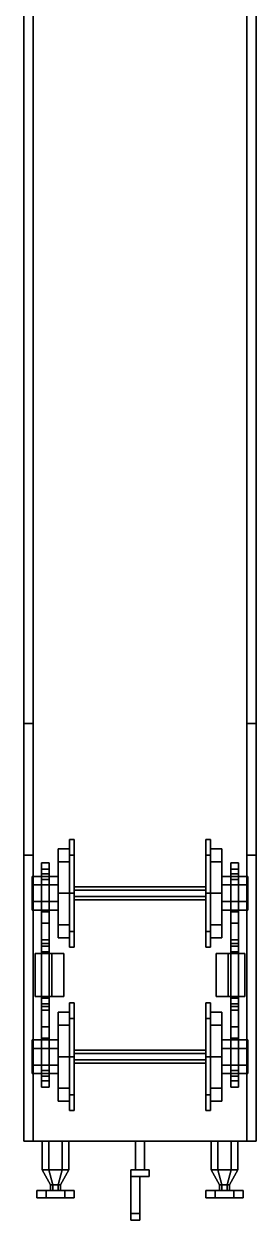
# Model space of a CAD drawing. Header units: millimetres. Extents: x -1.2 to 3, y -10.1 to 15.7.
# Drawn here: x -1.25 to 1.25, y -10.05 to 2.83 of the extents above; entities that cross this region are included whole.
import ezdxf

# ---------------------------------------------------------------- set-up
doc = ezdxf.new("R2010")
doc.units = ezdxf.units.MM
doc.layers.add('buffer', color=1, linetype='Continuous')
doc.layers.add('wheels', color=2, linetype='Continuous')

msp = doc.modelspace()

# ---------------------------------------------------------------- linework, layer by layer
for points in [[(-1.25, 9.2, 0.98), (-1.25, -9.2, 0.98), (-1.25, -9.2, 1.33), (-1.25, 9.2, 1.33)], [(-1.25, 9.2, 1.33), (-1.25, -9.2, 1.33), (1.25, -9.2, 1.33), (1.25, 9.2, 1.33)], [(-1.25, 9.2, 0.81), (-1.25, -9.2, 0.81), (-1.25, -9.2, 0.98), (-1.25, 9.2, 0.98)], [(1.15, 9.2, 0.98), (1.15, -9.2, 0.98), (-1.15, -9.2, 0.98), (-1.15, 9.2, 0.98)], [(-1.15, -9.2, 0.98), (-1.15, -9.2, 0.81), (-1.15, 9.2, 0.81), (-1.15, 9.2, 0.98)], [(1.15, 9.2, 0.81), (1.15, -9.2, 0.81), (1.15, -9.2, 0.98), (1.15, 9.2, 0.98)], [(1.25, -9.2, 1.33), (1.25, -9.2, 0.81), (1.25, 9.2, 0.81), (1.25, 9.2, 1.33)], [(-1.25, 4.7, 0.6), (-1.25, -4.7, 0.6), (-1.25, -6.12, 0.81), (-1.25, 6.12, 0.81)], [(-1.15, -6.12, 0.81), (-1.15, -4.7, 0.6), (-1.15, 4.7, 0.6), (-1.15, 6.12, 0.81)], [(1.15, 4.7, 0.6), (1.15, -4.7, 0.6), (1.15, -6.12, 0.81), (1.15, 6.12, 0.81)], [(1.25, -6.12, 0.81), (1.25, -4.7, 0.6), (1.25, 4.7, 0.6), (1.25, 6.12, 0.81)], [(-1.15, 4.7, 0.6), (-1.15, -4.7, 0.6), (-1.25, -4.7, 0.6), (-1.25, 4.7, 0.6)], [(1.25, 4.7, 0.6), (1.25, -4.7, 0.6), (1.15, -4.7, 0.6), (1.15, 4.7, 0.6)], [(-1.25, -6.12, 0.81), (-1.25, -4.7, 0.6), (-1.15, -4.7, 0.6), (-1.15, -6.12, 0.81)], [(1.15, -6.12, 0.81), (1.15, -4.7, 0.6), (1.25, -4.7, 0.6), (1.25, -6.12, 0.81)], [(-1.15, -6.12, 0.81), (-1.15, -9.2, 0.81), (-1.25, -9.2, 0.81), (-1.25, -6.12, 0.81)], [(1.25, -6.12, 0.81), (1.25, -9.2, 0.81), (1.15, -9.2, 0.81), (1.15, -6.12, 0.81)], [(-1.06, -6.2, 0.69), (-1.06, -6.44, 0.7), (-1.06, -6.44, 0.81), (-1.06, -6.32, 0.79)], [(-1.06, -6.27, 0.37), (-1.06, -6.38, 0.37), (-1.06, -6.38, 0.54), (-1.06, -6.2, 0.54)], [(-0.98, -6.2, 0.54), (-0.98, -6.27, 0.37), (-1.06, -6.27, 0.37), (-1.06, -6.2, 0.54)], [(-1.06, -6.2, 0.54), (-1.06, -6.38, 0.54), (-1.06, -6.44, 0.7), (-1.06, -6.2, 0.69)], [(-0.98, -6.2, 0.69), (-0.98, -6.2, 0.54), (-1.06, -6.2, 0.54), (-1.06, -6.2, 0.69)], [(-0.98, -6.32, 0.79), (-0.98, -6.2, 0.69), (-1.06, -6.2, 0.69), (-1.06, -6.32, 0.79)], [(-0.98, -6.27, 0.37), (-0.98, -6.38, 0.37), (-1.06, -6.38, 0.37), (-1.06, -6.27, 0.37)], [(-0.98, -6.44, 0.81), (-0.98, -6.44, 0.7), (-0.98, -6.2, 0.69), (-0.98, -6.32, 0.79)], [(-0.98, -6.38, 0.54), (-0.98, -6.38, 0.37), (-0.98, -6.27, 0.37), (-0.98, -6.2, 0.54)], [(-0.98, -6.44, 0.7), (-0.98, -6.38, 0.54), (-0.98, -6.2, 0.54), (-0.98, -6.2, 0.69)], [(0.98, -6.2, 0.69), (0.98, -6.44, 0.7), (0.98, -6.44, 0.81), (0.98, -6.32, 0.79)], [(1.06, -6.2, 0.54), (1.06, -6.27, 0.37), (0.98, -6.27, 0.37), (0.98, -6.2, 0.54)], [(0.98, -6.27, 0.37), (0.98, -6.38, 0.37), (0.98, -6.38, 0.54), (0.98, -6.2, 0.54)], [(1.06, -6.2, 0.69), (1.06, -6.2, 0.54), (0.98, -6.2, 0.54), (0.98, -6.2, 0.69)], [(0.98, -6.2, 0.54), (0.98, -6.38, 0.54), (0.98, -6.44, 0.7), (0.98, -6.2, 0.69)], [(1.06, -6.32, 0.79), (1.06, -6.2, 0.69), (0.98, -6.2, 0.69), (0.98, -6.32, 0.79)], [(1.06, -6.27, 0.37), (1.06, -6.38, 0.37), (0.98, -6.38, 0.37), (0.98, -6.27, 0.37)], [(1.06, -6.44, 0.81), (1.06, -6.44, 0.7), (1.06, -6.2, 0.69), (1.06, -6.32, 0.79)], [(1.06, -6.38, 0.54), (1.06, -6.38, 0.37), (1.06, -6.27, 0.37), (1.06, -6.2, 0.54)], [(1.06, -6.44, 0.7), (1.06, -6.38, 0.54), (1.06, -6.2, 0.54), (1.06, -6.2, 0.69)], [(-1.16, -6.44, 0.374), (-1.16, -6.62, 0.686), (-1.16, -6.44, 0.686), (-1.16, -6.35, 0.53)], [(-1.16, -6.44, 0.374), (-1.16, -6.35, 0.53), (-0.88, -6.35, 0.53), (-0.88, -6.44, 0.374)], [(-1.16, -6.35, 0.53), (-1.16, -6.44, 0.686), (-0.88, -6.44, 0.686), (-0.88, -6.35, 0.53)], [(-1.16, -6.62, 0.374), (-1.16, -6.71, 0.53), (-1.16, -6.62, 0.686), (-1.16, -6.44, 0.374)], [(-1.16, -6.62, 0.374), (-1.16, -6.44, 0.374), (-0.88, -6.44, 0.374), (-0.88, -6.62, 0.374)], [(-1.16, -6.44, 0.686), (-1.16, -6.62, 0.686), (-0.88, -6.62, 0.686), (-0.88, -6.44, 0.686)], [(-1.06, -6.32, 0.79), (-1.06, -6.44, 0.81), (-0.98, -6.44, 0.81), (-0.98, -6.32, 0.79)], [(-1.06, -6.38, 0.54), (-1.06, -6.38, 0.37), (-0.98, -6.38, 0.37), (-0.98, -6.38, 0.54)], [(-1.06, -6.44, 0.7), (-1.06, -6.38, 0.54), (-0.98, -6.38, 0.54), (-0.98, -6.44, 0.7)], [(-1.06, -6.44, 0.7), (-1.06, -6.85, 0.7), (-1.06, -6.85, 0.85), (-1.06, -6.44, 0.81)], [(-0.98, -6.44, 0.7), (-0.98, -6.73, 0.7), (-1.06, -6.73, 0.7), (-1.06, -6.44, 0.7)], [(-1.06, -6.44, 0.81), (-1.06, -6.85, 0.85), (-0.98, -6.85, 0.85), (-0.98, -6.44, 0.81)], [(-0.98, -6.85, 0.85), (-0.98, -6.85, 0.7), (-0.98, -6.44, 0.7), (-0.98, -6.44, 0.81)], [(1.16, -6.35, 0.53), (1.16, -6.44, 0.374), (0.88, -6.44, 0.374), (0.88, -6.35, 0.53)], [(1.16, -6.44, 0.686), (1.16, -6.35, 0.53), (0.88, -6.35, 0.53), (0.88, -6.44, 0.686)], [(1.16, -6.44, 0.374), (1.16, -6.62, 0.374), (0.88, -6.62, 0.374), (0.88, -6.44, 0.374)], [(1.16, -6.62, 0.686), (1.16, -6.44, 0.686), (0.88, -6.44, 0.686), (0.88, -6.62, 0.686)], [(0.98, -6.32, 0.79), (0.98, -6.44, 0.81), (1.06, -6.44, 0.81), (1.06, -6.32, 0.79)], [(0.98, -6.38, 0.54), (0.98, -6.38, 0.37), (1.06, -6.38, 0.37), (1.06, -6.38, 0.54)], [(0.98, -6.44, 0.7), (0.98, -6.38, 0.54), (1.06, -6.38, 0.54), (1.06, -6.44, 0.7)], [(0.98, -6.44, 0.7), (0.98, -6.85, 0.7), (0.98, -6.85, 0.85), (0.98, -6.44, 0.81)], [(1.06, -6.44, 0.7), (1.06, -6.73, 0.7), (0.98, -6.73, 0.7), (0.98, -6.44, 0.7)], [(0.98, -6.44, 0.81), (0.98, -6.85, 0.85), (1.06, -6.85, 0.85), (1.06, -6.44, 0.81)], [(1.06, -6.85, 0.85), (1.06, -6.85, 0.7), (1.06, -6.44, 0.7), (1.06, -6.44, 0.81)], [(1.16, -6.44, 0.374), (1.16, -6.35, 0.53), (1.16, -6.44, 0.686), (1.16, -6.62, 0.374)], [(1.16, -6.62, 0.374), (1.16, -6.44, 0.686), (1.16, -6.62, 0.686), (1.16, -6.71, 0.53)], [(-1.16, -6.71, 0.53), (-1.16, -6.62, 0.374), (-0.88, -6.62, 0.374), (-0.88, -6.71, 0.53)], [(-1.16, -6.62, 0.686), (-1.16, -6.71, 0.53), (-0.88, -6.71, 0.53), (-0.88, -6.62, 0.686)], [(1.16, -6.62, 0.374), (1.16, -6.71, 0.53), (0.88, -6.71, 0.53), (0.88, -6.62, 0.374)], [(1.16, -6.71, 0.53), (1.16, -6.62, 0.686), (0.88, -6.62, 0.686), (0.88, -6.71, 0.53)], [(-0.98, -6.73, 0.7), (-0.98, -7.03, 0.25), (-1.06, -7.03, 0.25), (-1.06, -6.73, 0.7)], [(-1.06, -7.03, 0.25), (-1.06, -7.14, 0.25), (-1.06, -6.85, 0.7), (-1.06, -6.73, 0.7)], [(-0.98, -6.85, 0.7), (-0.98, -7.14, 0.25), (-0.98, -7.03, 0.25), (-0.98, -6.73, 0.7)], [(0.98, -7.03, 0.25), (0.98, -7.14, 0.25), (0.98, -6.85, 0.7), (0.98, -6.73, 0.7)], [(1.06, -6.73, 0.7), (1.06, -7.03, 0.25), (0.98, -7.03, 0.25), (0.98, -6.73, 0.7)], [(1.06, -6.85, 0.7), (1.06, -7.14, 0.25), (1.06, -7.03, 0.25), (1.06, -6.73, 0.7)], [(-1.06, -6.85, 0.77), (-1.06, -7.97, 0.77), (-1.06, -7.97, 0.85), (-1.06, -6.85, 0.85)], [(-1.06, -6.85, 0.7), (-1.06, -7.07, 0.359), (-0.98, -7.07, 0.359), (-0.98, -6.85, 0.7)], [(-0.98, -6.85, 0.77), (-0.98, -7.97, 0.77), (-1.06, -7.97, 0.77), (-1.06, -6.85, 0.77)], [(-1.06, -6.85, 0.77), (-1.06, -6.85, 0.7), (-0.98, -6.85, 0.7), (-0.98, -6.85, 0.77)], [(-1.06, -6.85, 0.85), (-1.06, -7.97, 0.85), (-0.98, -7.97, 0.85), (-0.98, -6.85, 0.85)], [(-0.98, -7.97, 0.85), (-0.98, -7.97, 0.77), (-0.98, -6.85, 0.77), (-0.98, -6.85, 0.85)], [(0.98, -6.85, 0.77), (0.98, -7.97, 0.77), (0.98, -7.97, 0.85), (0.98, -6.85, 0.85)], [(0.98, -6.85, 0.7), (0.98, -7.07, 0.359), (1.06, -7.07, 0.359), (1.06, -6.85, 0.7)], [(1.06, -6.85, 0.77), (1.06, -7.97, 0.77), (0.98, -7.97, 0.77), (0.98, -6.85, 0.77)], [(0.98, -6.85, 0.77), (0.98, -6.85, 0.7), (1.06, -6.85, 0.7), (1.06, -6.85, 0.77)], [(0.98, -6.85, 0.85), (0.98, -7.97, 0.85), (1.06, -7.97, 0.85), (1.06, -6.85, 0.85)], [(1.06, -7.97, 0.85), (1.06, -7.97, 0.77), (1.06, -6.85, 0.77), (1.06, -6.85, 0.85)], [(-0.98, -7.03, 0.25), (-0.98, -7.1, 0.15), (-1.06, -7.1, 0.15), (-1.06, -7.03, 0.25)], [(-1.06, -7.1, 0.15), (-1.06, -7.72, 0.15), (-1.06, -7.79, 0.25), (-1.06, -7.03, 0.25)], [(-0.98, -7.07, 0.77), (-0.98, -7.07, 0.359), (-1.06, -7.07, 0.359), (-1.06, -7.07, 0.77)], [(-1.06, -7.07, 0.25), (-1.06, -7.16, 0.25), (-1.06, -7.16, 0.77), (-1.06, -7.07, 0.77)], [(-0.98, -7.79, 0.25), (-0.98, -7.72, 0.15), (-0.98, -7.1, 0.15), (-0.98, -7.03, 0.25)], [(-0.98, -7.16, 0.77), (-0.98, -7.16, 0.25), (-0.98, -7.07, 0.25), (-0.98, -7.07, 0.77)], [(0.98, -7.1, 0.15), (0.98, -7.72, 0.15), (0.98, -7.79, 0.25), (0.98, -7.03, 0.25)], [(1.06, -7.03, 0.25), (1.06, -7.1, 0.15), (0.98, -7.1, 0.15), (0.98, -7.03, 0.25)], [(1.06, -7.07, 0.77), (1.06, -7.07, 0.359), (0.98, -7.07, 0.359), (0.98, -7.07, 0.77)], [(0.98, -7.07, 0.25), (0.98, -7.16, 0.25), (0.98, -7.16, 0.77), (0.98, -7.07, 0.77)], [(1.06, -7.79, 0.25), (1.06, -7.72, 0.15), (1.06, -7.1, 0.15), (1.06, -7.03, 0.25)], [(1.06, -7.16, 0.77), (1.06, -7.16, 0.25), (1.06, -7.07, 0.25), (1.06, -7.07, 0.77)], [(-0.82, -7.18, 0.73), (-0.82, -7.18, 0.31), (-1.13, -7.18, 0.31), (-1.13, -7.18, 0.73)], [(-1.13, -7.18, 0.73), (-1.13, -7.18, 0.31), (-1.13, -7.64, 0.31), (-1.13, -7.64, 0.73)], [(-1.13, -7.64, 0.31), (-1.13, -7.18, 0.31), (-0.82, -7.18, 0.31), (-0.82, -7.64, 0.31)], [(-0.95, -7.64, 0.73), (-0.95, -7.18, 0.73), (-1.13, -7.18, 0.73), (-1.13, -7.64, 0.73)], [(-0.98, -7.1, 0.15), (-0.98, -7.72, 0.15), (-1.06, -7.72, 0.15), (-1.06, -7.1, 0.15)], [(-1.06, -7.16, 0.77), (-1.06, -7.16, 0.25), (-0.98, -7.16, 0.25), (-0.98, -7.16, 0.77)], [(-1.06, -7.16, 0.25), (-1.06, -7.79, 0.25), (-0.98, -7.79, 0.25), (-0.98, -7.16, 0.25)], [(-0.95, -7.18, 0.98), (-0.95, -7.18, 0.73), (-0.95, -7.64, 0.73), (-0.95, -7.64, 0.98)], [(-0.82, -7.18, 0.98), (-0.82, -7.18, 0.73), (-0.95, -7.18, 0.73), (-0.95, -7.18, 0.98)], [(-0.82, -7.64, 0.73), (-0.82, -7.18, 0.73), (-0.82, -7.18, 0.98), (-0.82, -7.64, 0.98)], [(-0.82, -7.64, 0.31), (-0.82, -7.18, 0.31), (-0.82, -7.18, 0.73), (-0.82, -7.64, 0.73)], [(0.95, -7.18, 0.98), (0.95, -7.18, 0.73), (0.82, -7.18, 0.73), (0.82, -7.18, 0.98)], [(0.82, -7.18, 0.73), (0.82, -7.64, 0.73), (0.82, -7.64, 0.98), (0.82, -7.18, 0.98)], [(0.82, -7.18, 0.31), (0.82, -7.64, 0.31), (0.82, -7.64, 0.73), (0.82, -7.18, 0.73)], [(1.13, -7.18, 0.73), (1.13, -7.18, 0.31), (0.82, -7.18, 0.31), (0.82, -7.18, 0.73)], [(1.13, -7.18, 0.31), (1.13, -7.64, 0.31), (0.82, -7.64, 0.31), (0.82, -7.18, 0.31)], [(0.95, -7.64, 0.98), (0.95, -7.64, 0.73), (0.95, -7.18, 0.73), (0.95, -7.18, 0.98)], [(0.95, -7.18, 0.73), (0.95, -7.64, 0.73), (1.13, -7.64, 0.73), (1.13, -7.18, 0.73)], [(1.06, -7.1, 0.15), (1.06, -7.72, 0.15), (0.98, -7.72, 0.15), (0.98, -7.1, 0.15)], [(0.98, -7.16, 0.77), (0.98, -7.16, 0.25), (1.06, -7.16, 0.25), (1.06, -7.16, 0.77)], [(0.98, -7.16, 0.25), (0.98, -7.79, 0.25), (1.06, -7.79, 0.25), (1.06, -7.16, 0.25)], [(1.13, -7.64, 0.73), (1.13, -7.64, 0.31), (1.13, -7.18, 0.31), (1.13, -7.18, 0.73)], [(-1.13, -7.64, 0.73), (-1.13, -7.64, 0.31), (-0.82, -7.64, 0.31), (-0.82, -7.64, 0.73)], [(-1.06, -7.66, 0.77), (-1.06, -7.66, 0.25), (-1.06, -7.75, 0.25), (-1.06, -7.75, 0.77)], [(-0.98, -7.66, 0.77), (-0.98, -7.66, 0.25), (-1.06, -7.66, 0.25), (-1.06, -7.66, 0.77)], [(-1.06, -7.97, 0.7), (-1.06, -7.68, 0.25), (-1.06, -7.79, 0.25), (-1.06, -8.09, 0.7)], [(-1.06, -7.79, 0.25), (-1.06, -7.72, 0.15), (-0.98, -7.72, 0.15), (-0.98, -7.79, 0.25)], [(-0.98, -7.75, 0.25), (-0.98, -7.66, 0.25), (-0.98, -7.66, 0.77), (-0.98, -7.75, 0.77)], [(-0.98, -7.79, 0.25), (-0.98, -7.68, 0.25), (-0.98, -7.97, 0.7), (-0.98, -8.09, 0.7)], [(-0.95, -7.64, 0.98), (-0.95, -7.64, 0.73), (-0.82, -7.64, 0.73), (-0.82, -7.64, 0.98)], [(0.82, -7.64, 0.98), (0.82, -7.64, 0.73), (0.95, -7.64, 0.73), (0.95, -7.64, 0.98)], [(0.82, -7.64, 0.73), (0.82, -7.64, 0.31), (1.13, -7.64, 0.31), (1.13, -7.64, 0.73)], [(1.06, -7.66, 0.77), (1.06, -7.66, 0.25), (0.98, -7.66, 0.25), (0.98, -7.66, 0.77)], [(0.98, -7.66, 0.77), (0.98, -7.66, 0.25), (0.98, -7.75, 0.25), (0.98, -7.75, 0.77)], [(0.98, -7.97, 0.7), (0.98, -7.68, 0.25), (0.98, -7.79, 0.25), (0.98, -8.09, 0.7)], [(0.98, -7.79, 0.25), (0.98, -7.72, 0.15), (1.06, -7.72, 0.15), (1.06, -7.79, 0.25)], [(1.06, -7.75, 0.25), (1.06, -7.66, 0.25), (1.06, -7.66, 0.77), (1.06, -7.75, 0.77)], [(1.06, -7.79, 0.25), (1.06, -7.68, 0.25), (1.06, -7.97, 0.7), (1.06, -8.09, 0.7)], [(-1.06, -7.75, 0.77), (-1.06, -7.75, 0.359), (-0.98, -7.75, 0.359), (-0.98, -7.75, 0.77)], [(-0.98, -7.97, 0.7), (-0.98, -7.75, 0.359), (-1.06, -7.75, 0.359), (-1.06, -7.97, 0.7)], [(-1.06, -8.09, 0.7), (-1.06, -7.79, 0.25), (-0.98, -7.79, 0.25), (-0.98, -8.09, 0.7)], [(0.98, -7.75, 0.77), (0.98, -7.75, 0.359), (1.06, -7.75, 0.359), (1.06, -7.75, 0.77)], [(1.06, -7.97, 0.7), (1.06, -7.75, 0.359), (0.98, -7.75, 0.359), (0.98, -7.97, 0.7)], [(0.98, -8.09, 0.7), (0.98, -7.79, 0.25), (1.06, -7.79, 0.25), (1.06, -8.09, 0.7)], [(-1.06, -7.97, 0.85), (-1.06, -7.97, 0.7), (-1.06, -8.38, 0.7), (-1.06, -8.38, 0.81)], [(-0.98, -7.97, 0.77), (-0.98, -7.97, 0.7), (-1.06, -7.97, 0.7), (-1.06, -7.97, 0.77)], [(-0.98, -8.38, 0.81), (-0.98, -7.97, 0.85), (-1.06, -7.97, 0.85), (-1.06, -8.38, 0.81)], [(-0.98, -8.38, 0.7), (-0.98, -7.97, 0.7), (-0.98, -7.97, 0.85), (-0.98, -8.38, 0.81)], [(0.98, -7.97, 0.85), (0.98, -7.97, 0.7), (0.98, -8.38, 0.7), (0.98, -8.38, 0.81)], [(1.06, -7.97, 0.77), (1.06, -7.97, 0.7), (0.98, -7.97, 0.7), (0.98, -7.97, 0.77)], [(1.06, -8.38, 0.81), (1.06, -7.97, 0.85), (0.98, -7.97, 0.85), (0.98, -8.38, 0.81)], [(1.06, -8.38, 0.7), (1.06, -7.97, 0.7), (1.06, -7.97, 0.85), (1.06, -8.38, 0.81)], [(-1.16, -8.2, 0.374), (-1.16, -8.38, 0.686), (-1.16, -8.2, 0.686), (-1.16, -8.11, 0.53)], [(-1.16, -8.2, 0.374), (-1.16, -8.11, 0.53), (-0.88, -8.11, 0.53), (-0.88, -8.2, 0.374)], [(-1.16, -8.11, 0.53), (-1.16, -8.2, 0.686), (-0.88, -8.2, 0.686), (-0.88, -8.11, 0.53)], [(-1.06, -8.38, 0.7), (-1.06, -8.09, 0.7), (-0.98, -8.09, 0.7), (-0.98, -8.38, 0.7)], [(1.16, -8.11, 0.53), (1.16, -8.2, 0.374), (0.88, -8.2, 0.374), (0.88, -8.11, 0.53)], [(1.16, -8.2, 0.686), (1.16, -8.11, 0.53), (0.88, -8.11, 0.53), (0.88, -8.2, 0.686)], [(0.98, -8.38, 0.7), (0.98, -8.09, 0.7), (1.06, -8.09, 0.7), (1.06, -8.38, 0.7)], [(1.16, -8.2, 0.374), (1.16, -8.11, 0.53), (1.16, -8.2, 0.686), (1.16, -8.38, 0.374)], [(-1.16, -8.38, 0.374), (-1.16, -8.47, 0.53), (-1.16, -8.38, 0.686), (-1.16, -8.2, 0.374)], [(-1.16, -8.38, 0.374), (-1.16, -8.2, 0.374), (-0.88, -8.2, 0.374), (-0.88, -8.38, 0.374)], [(-1.16, -8.2, 0.686), (-1.16, -8.38, 0.686), (-0.88, -8.38, 0.686), (-0.88, -8.2, 0.686)], [(1.16, -8.2, 0.374), (1.16, -8.38, 0.374), (0.88, -8.38, 0.374), (0.88, -8.2, 0.374)], [(1.16, -8.38, 0.686), (1.16, -8.2, 0.686), (0.88, -8.2, 0.686), (0.88, -8.38, 0.686)], [(1.16, -8.38, 0.374), (1.16, -8.2, 0.686), (1.16, -8.38, 0.686), (1.16, -8.47, 0.53)], [(-1.16, -8.47, 0.53), (-1.16, -8.38, 0.374), (-0.88, -8.38, 0.374), (-0.88, -8.47, 0.53)], [(-1.16, -8.38, 0.686), (-1.16, -8.47, 0.53), (-0.88, -8.47, 0.53), (-0.88, -8.38, 0.686)], [(-0.98, -8.5, 0.79), (-0.98, -8.38, 0.81), (-1.06, -8.38, 0.81), (-1.06, -8.5, 0.79)], [(-1.06, -8.38, 0.81), (-1.06, -8.38, 0.7), (-1.06, -8.62, 0.69), (-1.06, -8.5, 0.79)], [(-0.98, -8.38, 0.7), (-0.98, -8.44, 0.54), (-1.06, -8.44, 0.54), (-1.06, -8.38, 0.7)], [(-1.06, -8.38, 0.7), (-1.06, -8.44, 0.54), (-1.06, -8.62, 0.54), (-1.06, -8.62, 0.69)], [(-0.98, -8.44, 0.54), (-0.98, -8.44, 0.37), (-1.06, -8.44, 0.37), (-1.06, -8.44, 0.54)], [(-1.06, -8.44, 0.54), (-1.06, -8.44, 0.37), (-1.06, -8.55, 0.37), (-1.06, -8.62, 0.54)], [(-1.06, -8.55, 0.37), (-1.06, -8.44, 0.37), (-0.98, -8.44, 0.37), (-0.98, -8.55, 0.37)], [(-1.06, -8.5, 0.79), (-1.06, -8.62, 0.69), (-0.98, -8.62, 0.69), (-0.98, -8.5, 0.79)], [(-0.98, -8.62, 0.69), (-0.98, -8.38, 0.7), (-0.98, -8.38, 0.81), (-0.98, -8.5, 0.79)], [(-0.98, -8.62, 0.54), (-0.98, -8.44, 0.54), (-0.98, -8.38, 0.7), (-0.98, -8.62, 0.69)], [(-0.98, -8.55, 0.37), (-0.98, -8.44, 0.37), (-0.98, -8.44, 0.54), (-0.98, -8.62, 0.54)], [(1.16, -8.38, 0.374), (1.16, -8.47, 0.53), (0.88, -8.47, 0.53), (0.88, -8.38, 0.374)], [(1.16, -8.47, 0.53), (1.16, -8.38, 0.686), (0.88, -8.38, 0.686), (0.88, -8.47, 0.53)], [(1.06, -8.5, 0.79), (1.06, -8.38, 0.81), (0.98, -8.38, 0.81), (0.98, -8.5, 0.79)], [(0.98, -8.38, 0.81), (0.98, -8.38, 0.7), (0.98, -8.62, 0.69), (0.98, -8.5, 0.79)], [(0.98, -8.38, 0.7), (0.98, -8.44, 0.54), (0.98, -8.62, 0.54), (0.98, -8.62, 0.69)], [(1.06, -8.38, 0.7), (1.06, -8.44, 0.54), (0.98, -8.44, 0.54), (0.98, -8.38, 0.7)], [(0.98, -8.44, 0.54), (0.98, -8.44, 0.37), (0.98, -8.55, 0.37), (0.98, -8.62, 0.54)], [(1.06, -8.44, 0.54), (1.06, -8.44, 0.37), (0.98, -8.44, 0.37), (0.98, -8.44, 0.54)], [(0.98, -8.55, 0.37), (0.98, -8.44, 0.37), (1.06, -8.44, 0.37), (1.06, -8.55, 0.37)], [(0.98, -8.5, 0.79), (0.98, -8.62, 0.69), (1.06, -8.62, 0.69), (1.06, -8.5, 0.79)], [(1.06, -8.62, 0.69), (1.06, -8.38, 0.7), (1.06, -8.38, 0.81), (1.06, -8.5, 0.79)], [(1.06, -8.62, 0.54), (1.06, -8.44, 0.54), (1.06, -8.38, 0.7), (1.06, -8.62, 0.69)], [(1.06, -8.55, 0.37), (1.06, -8.44, 0.37), (1.06, -8.44, 0.54), (1.06, -8.62, 0.54)], [(-1.06, -8.62, 0.54), (-1.06, -8.55, 0.37), (-0.98, -8.55, 0.37), (-0.98, -8.62, 0.54)], [(-1.06, -8.62, 0.69), (-1.06, -8.62, 0.54), (-0.98, -8.62, 0.54), (-0.98, -8.62, 0.69)], [(0.98, -8.62, 0.54), (0.98, -8.55, 0.37), (1.06, -8.55, 0.37), (1.06, -8.62, 0.54)], [(0.98, -8.62, 0.69), (0.98, -8.62, 0.54), (1.06, -8.62, 0.54), (1.06, -8.62, 0.69)], [(-1.25, -9.2, 1.33), (-1.25, -9.2, 0.98), (1.25, -9.2, 0.98), (1.25, -9.2, 1.33)], [(-1.25, -9.2, 0.98), (-1.25, -9.2, 0.81), (-1.15, -9.2, 0.81), (-1.15, -9.2, 0.98)], [(-0.05, -9.2, 1.23), (-0.05, -9.2, 1.03), (-0.05, -9.51, 1.03), (-0.05, -9.51, 1.23)], [(-0.05, -9.51, 1.03), (-0.05, -9.2, 1.03), (0.05, -9.2, 1.03), (0.05, -9.51, 1.03)], [(0.05, -9.51, 1.23), (0.05, -9.2, 1.23), (-0.05, -9.2, 1.23), (-0.05, -9.51, 1.23)], [(0.05, -9.51, 1.03), (0.05, -9.2, 1.03), (0.05, -9.2, 1.23), (0.05, -9.51, 1.23)], [(1.15, -9.2, 0.98), (1.15, -9.2, 0.81), (1.25, -9.2, 0.81), (1.25, -9.2, 0.98)], [(0.1, -9.51, 1.23), (0.1, -9.51, 1.03), (-0.1, -9.51, 1.03), (-0.1, -9.51, 1.23)], [(-0.1, -9.51, 1.23), (-0.1, -9.51, 1.03), (-0.1, -9.58, 0.88), (-0.1, -9.58, 1.41)], [(-0.1, -9.58, 0.88), (-0.1, -9.51, 1.03), (0.1, -9.51, 1.03), (0.1, -9.58, 0.88)], [(0.1, -9.58, 1.41), (0.1, -9.51, 1.23), (-0.1, -9.51, 1.23), (-0.1, -9.58, 1.41)], [(0.1, -9.58, 0.88), (0.1, -9.51, 1.03), (0.1, -9.51, 1.23), (0.1, -9.58, 1.41)], [(-0.1, -9.58, 1.41), (-0.1, -9.58, 0.88), (-0.1, -9.98, 0.88), (-0.1, -9.98, 1.41)], [(-0.1, -9.98, 0.88), (-0.1, -9.58, 0.88), (0, -9.58, 0.88), (0, -9.98, 0.88)], [(0, -9.98, 1.41), (0, -9.58, 1.41), (-0.1, -9.58, 1.41), (-0.1, -9.98, 1.41)], [(0, -9.58, 1.41), (0, -9.58, 0.88), (0.1, -9.58, 0.88), (0.1, -9.58, 1.41)], [(0, -9.98, 0.88), (0, -9.58, 0.88), (0, -9.58, 1.41), (0, -9.98, 1.41)], [(-0.1, -9.98, 1.41), (-0.1, -9.98, 0.88), (-0.1, -10.05, 1), (-0.1, -10.05, 1.25)], [(-0.1, -10.05, 1), (-0.1, -9.98, 0.88), (0, -9.98, 0.88), (0, -10.05, 1)], [(0, -10.05, 1.25), (0, -9.98, 1.41), (-0.1, -9.98, 1.41), (-0.1, -10.05, 1.25)], [(-0.1, -10.05, 1.25), (-0.1, -10.05, 1), (0, -10.05, 1), (0, -10.05, 1.25)], [(0, -10.05, 1), (0, -9.98, 0.88), (0, -9.98, 1.41), (0, -10.05, 1.25)]]:
    msp.add_3dface(points)
at = {"layer": 'buffer'}
for points in [[(-1.055, -9.51, 1.14), (-0.983, -9.51, 1.266), (-0.983, -9.2, 1.266), (-1.055, -9.2, 1.14)], [(-0.983, -9.51, 1.014), (-1.055, -9.51, 1.14), (-1.055, -9.2, 1.14), (-0.983, -9.2, 1.014)], [(-0.838, -9.51, 1.014), (-0.983, -9.51, 1.014), (-0.983, -9.2, 1.014), (-0.838, -9.2, 1.014)], [(-0.983, -9.51, 1.266), (-0.838, -9.51, 1.266), (-0.838, -9.2, 1.266), (-0.983, -9.2, 1.266)], [(-0.838, -9.51, 1.266), (-0.765, -9.51, 1.14), (-0.765, -9.2, 1.14), (-0.838, -9.2, 1.266)], [(-0.765, -9.51, 1.14), (-0.838, -9.51, 1.014), (-0.838, -9.2, 1.014), (-0.765, -9.2, 1.14)], [(0.765, -9.51, 1.14), (0.837, -9.51, 1.266), (0.837, -9.2, 1.266), (0.765, -9.2, 1.14)], [(0.837, -9.51, 1.014), (0.765, -9.51, 1.14), (0.765, -9.2, 1.14), (0.837, -9.2, 1.014)], [(0.982, -9.51, 1.014), (0.837, -9.51, 1.014), (0.837, -9.2, 1.014), (0.982, -9.2, 1.014)], [(0.837, -9.51, 1.266), (0.982, -9.51, 1.266), (0.982, -9.2, 1.266), (0.837, -9.2, 1.266)], [(0.982, -9.51, 1.266), (1.055, -9.51, 1.14), (1.055, -9.2, 1.14), (0.982, -9.2, 1.266)], [(1.055, -9.51, 1.14), (0.982, -9.51, 1.014), (0.982, -9.2, 1.014), (1.055, -9.2, 1.14)], [(-0.965, -9.67, 1.14), (-0.938, -9.67, 1.188), (-0.983, -9.51, 1.266), (-1.055, -9.51, 1.14)], [(-0.938, -9.67, 1.092), (-0.965, -9.67, 1.14), (-1.055, -9.51, 1.14), (-0.983, -9.51, 1.014)], [(-0.883, -9.67, 1.092), (-0.938, -9.67, 1.092), (-0.983, -9.51, 1.014), (-0.838, -9.51, 1.014)], [(-0.938, -9.67, 1.188), (-0.883, -9.67, 1.188), (-0.838, -9.51, 1.266), (-0.983, -9.51, 1.266)], [(-0.883, -9.67, 1.188), (-0.855, -9.67, 1.14), (-0.765, -9.51, 1.14), (-0.838, -9.51, 1.266)], [(-0.855, -9.67, 1.14), (-0.883, -9.67, 1.092), (-0.838, -9.51, 1.014), (-0.765, -9.51, 1.14)], [(0.855, -9.67, 1.14), (0.882, -9.67, 1.188), (0.837, -9.51, 1.266), (0.765, -9.51, 1.14)], [(0.882, -9.67, 1.092), (0.855, -9.67, 1.14), (0.765, -9.51, 1.14), (0.837, -9.51, 1.014)], [(0.937, -9.67, 1.092), (0.882, -9.67, 1.092), (0.837, -9.51, 1.014), (0.982, -9.51, 1.014)], [(0.882, -9.67, 1.188), (0.937, -9.67, 1.188), (0.982, -9.51, 1.266), (0.837, -9.51, 1.266)], [(0.937, -9.67, 1.188), (0.965, -9.67, 1.14), (1.055, -9.51, 1.14), (0.982, -9.51, 1.266)], [(0.965, -9.67, 1.14), (0.937, -9.67, 1.092), (0.982, -9.51, 1.014), (1.055, -9.51, 1.14)], [(-1.11, -9.81, 1.14), (-1.01, -9.81, 1.313), (-1.01, -9.73, 1.313), (-1.11, -9.73, 1.14)], [(-1.01, -9.73, 1.313), (-0.81, -9.73, 1.313), (-0.71, -9.73, 1.14), (-1.11, -9.73, 1.14)], [(-1.01, -9.81, 0.967), (-1.11, -9.81, 1.14), (-1.11, -9.73, 1.14), (-1.01, -9.73, 0.967)], [(-1.11, -9.73, 1.14), (-0.71, -9.73, 1.14), (-0.81, -9.73, 0.967), (-1.01, -9.73, 0.967)], [(-0.81, -9.81, 0.967), (-1.01, -9.81, 0.967), (-1.01, -9.73, 0.967), (-0.81, -9.73, 0.967)], [(-1.01, -9.81, 1.313), (-0.81, -9.81, 1.313), (-0.81, -9.73, 1.313), (-1.01, -9.73, 1.313)], [(-0.965, -9.73, 1.14), (-0.938, -9.73, 1.188), (-0.938, -9.67, 1.188), (-0.965, -9.67, 1.14)], [(-0.938, -9.73, 1.092), (-0.965, -9.73, 1.14), (-0.965, -9.67, 1.14), (-0.938, -9.67, 1.092)], [(-0.883, -9.73, 1.092), (-0.938, -9.73, 1.092), (-0.938, -9.67, 1.092), (-0.883, -9.67, 1.092)], [(-0.938, -9.73, 1.188), (-0.883, -9.73, 1.188), (-0.883, -9.67, 1.188), (-0.938, -9.67, 1.188)], [(-0.883, -9.73, 1.188), (-0.855, -9.73, 1.14), (-0.855, -9.67, 1.14), (-0.883, -9.67, 1.188)], [(-0.855, -9.73, 1.14), (-0.883, -9.73, 1.092), (-0.883, -9.67, 1.092), (-0.855, -9.67, 1.14)], [(-0.81, -9.81, 1.313), (-0.71, -9.81, 1.14), (-0.71, -9.73, 1.14), (-0.81, -9.73, 1.313)], [(-0.71, -9.81, 1.14), (-0.81, -9.81, 0.967), (-0.81, -9.73, 0.967), (-0.71, -9.73, 1.14)], [(0.81, -9.73, 1.313), (1.01, -9.73, 1.313), (1.11, -9.73, 1.14), (0.71, -9.73, 1.14)], [(0.71, -9.81, 1.14), (0.81, -9.81, 1.313), (0.81, -9.73, 1.313), (0.71, -9.73, 1.14)], [(0.71, -9.73, 1.14), (1.11, -9.73, 1.14), (1.01, -9.73, 0.967), (0.81, -9.73, 0.967)], [(0.81, -9.81, 0.967), (0.71, -9.81, 1.14), (0.71, -9.73, 1.14), (0.81, -9.73, 0.967)], [(1.01, -9.81, 0.967), (0.81, -9.81, 0.967), (0.81, -9.73, 0.967), (1.01, -9.73, 0.967)], [(0.81, -9.81, 1.313), (1.01, -9.81, 1.313), (1.01, -9.73, 1.313), (0.81, -9.73, 1.313)], [(0.855, -9.73, 1.14), (0.882, -9.73, 1.188), (0.882, -9.67, 1.188), (0.855, -9.67, 1.14)], [(0.882, -9.73, 1.092), (0.855, -9.73, 1.14), (0.855, -9.67, 1.14), (0.882, -9.67, 1.092)], [(0.937, -9.73, 1.092), (0.882, -9.73, 1.092), (0.882, -9.67, 1.092), (0.937, -9.67, 1.092)], [(0.882, -9.73, 1.188), (0.937, -9.73, 1.188), (0.937, -9.67, 1.188), (0.882, -9.67, 1.188)], [(0.937, -9.73, 1.188), (0.965, -9.73, 1.14), (0.965, -9.67, 1.14), (0.937, -9.67, 1.188)], [(0.965, -9.73, 1.14), (0.937, -9.73, 1.092), (0.937, -9.67, 1.092), (0.965, -9.67, 1.14)], [(1.01, -9.81, 1.313), (1.11, -9.81, 1.14), (1.11, -9.73, 1.14), (1.01, -9.73, 1.313)], [(1.11, -9.81, 1.14), (1.01, -9.81, 0.967), (1.01, -9.73, 0.967), (1.11, -9.73, 1.14)], [(-1.11, -9.81, 1.14), (-0.71, -9.81, 1.14), (-0.81, -9.81, 1.313), (-1.01, -9.81, 1.313)], [(-1.01, -9.81, 0.967), (-0.81, -9.81, 0.967), (-0.71, -9.81, 1.14), (-1.11, -9.81, 1.14)], [(0.71, -9.81, 1.14), (1.11, -9.81, 1.14), (1.01, -9.81, 1.313), (0.81, -9.81, 1.313)], [(0.81, -9.81, 0.967), (1.01, -9.81, 0.967), (1.11, -9.81, 1.14), (0.71, -9.81, 1.14)]]:
    msp.add_3dface(points, dxfattribs=at)
at = {"layer": 'wheels'}
for points in [[(-0.88, -6.05, 0.53), (-0.88, -6.191, 0.869), (-0.76, -6.191, 0.869), (-0.76, -6.05, 0.53)], [(-0.88, -6.05, 0.53), (-0.88, -6.869, 0.191), (-0.88, -7.01, 0.53), (-0.88, -6.191, 0.869)], [(-0.88, -6.191, 0.191), (-0.88, -6.53, 0.05), (-0.88, -6.869, 0.191), (-0.88, -6.05, 0.53)], [(-0.88, -6.191, 0.191), (-0.88, -6.05, 0.53), (-0.76, -6.05, 0.53), (-0.76, -6.191, 0.191)], [(-0.76, -5.95, 0.53), (-0.76, -6.12, 0.94), (-0.71, -6.12, 0.94), (-0.71, -5.95, 0.53)], [(-0.76, -7.11, 0.53), (-0.76, -6.12, 0.94), (-0.76, -5.95, 0.53), (-0.76, -6.94, 0.12)], [(-0.76, -6.94, 0.12), (-0.76, -5.95, 0.53), (-0.76, -6.12, 0.12), (-0.76, -6.53, -0.05)], [(-0.76, -6.12, 0.12), (-0.76, -5.95, 0.53), (-0.71, -5.95, 0.53), (-0.71, -6.12, 0.12)], [(-0.71, -6.12, 0.94), (-0.71, -7.11, 0.53), (-0.71, -6.94, 0.12), (-0.71, -5.95, 0.53)], [(-0.71, -5.95, 0.53), (-0.71, -6.94, 0.12), (-0.71, -6.53, -0.05), (-0.71, -6.12, 0.12)], [(0.71, -6.94, 0.94), (0.71, -5.95, 0.53), (0.71, -6.12, 0.12), (0.71, -7.11, 0.53)], [(0.71, -6.53, 1.11), (0.71, -6.12, 0.94), (0.71, -5.95, 0.53), (0.71, -6.94, 0.94)], [(0.76, -6.12, 0.94), (0.76, -5.95, 0.53), (0.71, -5.95, 0.53), (0.71, -6.12, 0.94)], [(0.76, -5.95, 0.53), (0.76, -6.12, 0.12), (0.71, -6.12, 0.12), (0.71, -5.95, 0.53)], [(0.76, -6.12, 0.94), (0.76, -6.53, 1.11), (0.76, -6.94, 0.94), (0.76, -5.95, 0.53)], [(0.76, -5.95, 0.53), (0.76, -6.94, 0.94), (0.76, -7.11, 0.53), (0.76, -6.12, 0.12)], [(0.88, -6.191, 0.869), (0.88, -6.05, 0.53), (0.76, -6.05, 0.53), (0.76, -6.191, 0.869)], [(0.88, -6.05, 0.53), (0.88, -6.191, 0.191), (0.76, -6.191, 0.191), (0.76, -6.05, 0.53)], [(0.88, -7.01, 0.53), (0.88, -6.191, 0.191), (0.88, -6.05, 0.53), (0.88, -6.869, 0.869)], [(0.88, -6.869, 0.869), (0.88, -6.05, 0.53), (0.88, -6.191, 0.869), (0.88, -6.53, 1.01)], [(-0.76, -6.94, 0.94), (-0.76, -6.53, 1.11), (-0.76, -6.12, 0.94), (-0.76, -7.11, 0.53)], [(-0.76, -6.53, -0.05), (-0.76, -6.12, 0.12), (-0.71, -6.12, 0.12), (-0.71, -6.53, -0.05)], [(-0.76, -6.12, 0.94), (-0.76, -6.53, 1.11), (-0.71, -6.53, 1.11), (-0.71, -6.12, 0.94)], [(-0.71, -6.53, 1.11), (-0.71, -6.94, 0.94), (-0.71, -7.11, 0.53), (-0.71, -6.12, 0.94)], [(0.76, -6.12, 0.12), (0.76, -6.53, -0.05), (0.71, -6.53, -0.05), (0.71, -6.12, 0.12)], [(0.71, -7.11, 0.53), (0.71, -6.12, 0.12), (0.71, -6.53, -0.05), (0.71, -6.94, 0.12)], [(0.76, -6.53, 1.11), (0.76, -6.12, 0.94), (0.71, -6.12, 0.94), (0.71, -6.53, 1.11)], [(0.76, -6.12, 0.12), (0.76, -7.11, 0.53), (0.76, -6.94, 0.12), (0.76, -6.53, -0.05)], [(-0.88, -6.191, 0.869), (-0.88, -7.01, 0.53), (-0.88, -6.869, 0.869), (-0.88, -6.53, 1.01)], [(-0.88, -6.53, 0.05), (-0.88, -6.191, 0.191), (-0.76, -6.191, 0.191), (-0.76, -6.53, 0.05)], [(-0.88, -6.191, 0.869), (-0.88, -6.53, 1.01), (-0.76, -6.53, 1.01), (-0.76, -6.191, 0.869)], [(0.88, -6.191, 0.191), (0.88, -6.53, 0.05), (0.76, -6.53, 0.05), (0.76, -6.191, 0.191)], [(0.88, -6.53, 1.01), (0.88, -6.191, 0.869), (0.76, -6.191, 0.869), (0.76, -6.53, 1.01)], [(0.88, -6.869, 0.191), (0.88, -6.53, 0.05), (0.88, -6.191, 0.191), (0.88, -7.01, 0.53)], [(-0.88, -6.869, 0.191), (-0.88, -6.53, 0.05), (-0.76, -6.53, 0.05), (-0.76, -6.869, 0.191)], [(-0.88, -6.53, 1.01), (-0.88, -6.869, 0.869), (-0.76, -6.869, 0.869), (-0.76, -6.53, 1.01)], [(-0.76, -6.94, 0.12), (-0.76, -6.53, -0.05), (-0.71, -6.53, -0.05), (-0.71, -6.94, 0.12)], [(-0.76, -6.53, 1.11), (-0.76, -6.94, 0.94), (-0.71, -6.94, 0.94), (-0.71, -6.53, 1.11)], [(0.71, -6.46, 0.53), (0.71, -6.495, 0.469), (-0.71, -6.495, 0.469), (-0.71, -6.46, 0.53)], [(0.71, -6.495, 0.591), (0.71, -6.46, 0.53), (-0.71, -6.46, 0.53), (-0.71, -6.495, 0.591)], [(0.71, -6.495, 0.469), (0.71, -6.565, 0.469), (-0.71, -6.565, 0.469), (-0.71, -6.495, 0.469)], [(0.71, -6.565, 0.591), (0.71, -6.495, 0.591), (-0.71, -6.495, 0.591), (-0.71, -6.565, 0.591)], [(0.71, -6.565, 0.469), (0.71, -6.6, 0.53), (-0.71, -6.6, 0.53), (-0.71, -6.565, 0.469)], [(0.71, -6.6, 0.53), (0.71, -6.565, 0.591), (-0.71, -6.565, 0.591), (-0.71, -6.6, 0.53)], [(0.76, -6.53, -0.05), (0.76, -6.94, 0.12), (0.71, -6.94, 0.12), (0.71, -6.53, -0.05)], [(0.76, -6.94, 0.94), (0.76, -6.53, 1.11), (0.71, -6.53, 1.11), (0.71, -6.94, 0.94)], [(0.88, -6.53, 0.05), (0.88, -6.869, 0.191), (0.76, -6.869, 0.191), (0.76, -6.53, 0.05)], [(0.88, -6.869, 0.869), (0.88, -6.53, 1.01), (0.76, -6.53, 1.01), (0.76, -6.869, 0.869)], [(-0.88, -6.869, 0.869), (-0.88, -7.01, 0.53), (-0.76, -7.01, 0.53), (-0.76, -6.869, 0.869)], [(-0.88, -7.01, 0.53), (-0.88, -6.869, 0.191), (-0.76, -6.869, 0.191), (-0.76, -7.01, 0.53)], [(-0.76, -6.94, 0.94), (-0.76, -7.11, 0.53), (-0.71, -7.11, 0.53), (-0.71, -6.94, 0.94)], [(-0.76, -7.11, 0.53), (-0.76, -6.94, 0.12), (-0.71, -6.94, 0.12), (-0.71, -7.11, 0.53)], [(0.76, -7.11, 0.53), (0.76, -6.94, 0.94), (0.71, -6.94, 0.94), (0.71, -7.11, 0.53)], [(0.76, -6.94, 0.12), (0.76, -7.11, 0.53), (0.71, -7.11, 0.53), (0.71, -6.94, 0.12)], [(0.88, -7.01, 0.53), (0.88, -6.869, 0.869), (0.76, -6.869, 0.869), (0.76, -7.01, 0.53)], [(0.88, -6.869, 0.191), (0.88, -7.01, 0.53), (0.76, -7.01, 0.53), (0.76, -6.869, 0.191)], [(-0.76, -7.71, 0.53), (-0.76, -7.88, 0.94), (-0.71, -7.88, 0.94), (-0.71, -7.71, 0.53)], [(-0.76, -8.87, 0.53), (-0.76, -7.88, 0.94), (-0.76, -7.71, 0.53), (-0.76, -8.7, 0.12)], [(-0.76, -8.7, 0.12), (-0.76, -7.71, 0.53), (-0.76, -7.88, 0.12), (-0.76, -8.29, -0.05)], [(-0.76, -7.88, 0.12), (-0.76, -7.71, 0.53), (-0.71, -7.71, 0.53), (-0.71, -7.88, 0.12)], [(-0.71, -7.88, 0.94), (-0.71, -8.87, 0.53), (-0.71, -8.7, 0.12), (-0.71, -7.71, 0.53)], [(-0.71, -7.71, 0.53), (-0.71, -8.7, 0.12), (-0.71, -8.29, -0.05), (-0.71, -7.88, 0.12)], [(0.71, -8.7, 0.94), (0.71, -7.71, 0.53), (0.71, -7.88, 0.12), (0.71, -8.87, 0.53)], [(0.71, -8.29, 1.11), (0.71, -7.88, 0.94), (0.71, -7.71, 0.53), (0.71, -8.7, 0.94)], [(0.76, -7.88, 0.94), (0.76, -7.71, 0.53), (0.71, -7.71, 0.53), (0.71, -7.88, 0.94)], [(0.76, -7.71, 0.53), (0.76, -7.88, 0.12), (0.71, -7.88, 0.12), (0.71, -7.71, 0.53)], [(0.76, -7.88, 0.94), (0.76, -8.29, 1.11), (0.76, -8.7, 0.94), (0.76, -7.71, 0.53)], [(0.76, -7.71, 0.53), (0.76, -8.7, 0.94), (0.76, -8.87, 0.53), (0.76, -7.88, 0.12)], [(-0.88, -7.81, 0.53), (-0.88, -7.951, 0.869), (-0.76, -7.951, 0.869), (-0.76, -7.81, 0.53)], [(-0.88, -7.81, 0.53), (-0.88, -8.629, 0.191), (-0.88, -8.77, 0.53), (-0.88, -7.951, 0.869)], [(-0.88, -7.951, 0.191), (-0.88, -8.29, 0.05), (-0.88, -8.629, 0.191), (-0.88, -7.81, 0.53)], [(-0.88, -7.951, 0.191), (-0.88, -7.81, 0.53), (-0.76, -7.81, 0.53), (-0.76, -7.951, 0.191)], [(0.88, -7.951, 0.869), (0.88, -7.81, 0.53), (0.76, -7.81, 0.53), (0.76, -7.951, 0.869)], [(0.88, -7.81, 0.53), (0.88, -7.951, 0.191), (0.76, -7.951, 0.191), (0.76, -7.81, 0.53)], [(0.88, -8.77, 0.53), (0.88, -7.951, 0.191), (0.88, -7.81, 0.53), (0.88, -8.629, 0.869)], [(0.88, -8.629, 0.869), (0.88, -7.81, 0.53), (0.88, -7.951, 0.869), (0.88, -8.29, 1.01)], [(-0.88, -7.951, 0.869), (-0.88, -8.77, 0.53), (-0.88, -8.629, 0.869), (-0.88, -8.29, 1.01)], [(-0.88, -8.29, 0.05), (-0.88, -7.951, 0.191), (-0.76, -7.951, 0.191), (-0.76, -8.29, 0.05)], [(-0.88, -7.951, 0.869), (-0.88, -8.29, 1.01), (-0.76, -8.29, 1.01), (-0.76, -7.951, 0.869)], [(-0.76, -8.7, 0.94), (-0.76, -8.29, 1.11), (-0.76, -7.88, 0.94), (-0.76, -8.87, 0.53)], [(-0.76, -8.29, -0.05), (-0.76, -7.88, 0.12), (-0.71, -7.88, 0.12), (-0.71, -8.29, -0.05)], [(-0.76, -7.88, 0.94), (-0.76, -8.29, 1.11), (-0.71, -8.29, 1.11), (-0.71, -7.88, 0.94)], [(-0.71, -8.29, 1.11), (-0.71, -8.7, 0.94), (-0.71, -8.87, 0.53), (-0.71, -7.88, 0.94)], [(0.76, -7.88, 0.12), (0.76, -8.29, -0.05), (0.71, -8.29, -0.05), (0.71, -7.88, 0.12)], [(0.71, -8.87, 0.53), (0.71, -7.88, 0.12), (0.71, -8.29, -0.05), (0.71, -8.7, 0.12)], [(0.76, -8.29, 1.11), (0.76, -7.88, 0.94), (0.71, -7.88, 0.94), (0.71, -8.29, 1.11)], [(0.76, -7.88, 0.12), (0.76, -8.87, 0.53), (0.76, -8.7, 0.12), (0.76, -8.29, -0.05)], [(0.88, -7.951, 0.191), (0.88, -8.29, 0.05), (0.76, -8.29, 0.05), (0.76, -7.951, 0.191)], [(0.88, -8.29, 1.01), (0.88, -7.951, 0.869), (0.76, -7.951, 0.869), (0.76, -8.29, 1.01)], [(0.88, -8.629, 0.191), (0.88, -8.29, 0.05), (0.88, -7.951, 0.191), (0.88, -8.77, 0.53)], [(0.71, -8.22, 0.53), (0.71, -8.255, 0.469), (-0.71, -8.255, 0.469), (-0.71, -8.22, 0.53)], [(0.71, -8.255, 0.591), (0.71, -8.22, 0.53), (-0.71, -8.22, 0.53), (-0.71, -8.255, 0.591)], [(-0.88, -8.629, 0.191), (-0.88, -8.29, 0.05), (-0.76, -8.29, 0.05), (-0.76, -8.629, 0.191)], [(-0.88, -8.29, 1.01), (-0.88, -8.629, 0.869), (-0.76, -8.629, 0.869), (-0.76, -8.29, 1.01)], [(-0.76, -8.7, 0.12), (-0.76, -8.29, -0.05), (-0.71, -8.29, -0.05), (-0.71, -8.7, 0.12)], [(-0.76, -8.29, 1.11), (-0.76, -8.7, 0.94), (-0.71, -8.7, 0.94), (-0.71, -8.29, 1.11)], [(0.71, -8.255, 0.469), (0.71, -8.325, 0.469), (-0.71, -8.325, 0.469), (-0.71, -8.255, 0.469)], [(0.71, -8.325, 0.591), (0.71, -8.255, 0.591), (-0.71, -8.255, 0.591), (-0.71, -8.325, 0.591)], [(0.71, -8.325, 0.469), (0.71, -8.36, 0.53), (-0.71, -8.36, 0.53), (-0.71, -8.325, 0.469)], [(0.71, -8.36, 0.53), (0.71, -8.325, 0.591), (-0.71, -8.325, 0.591), (-0.71, -8.36, 0.53)], [(0.76, -8.29, -0.05), (0.76, -8.7, 0.12), (0.71, -8.7, 0.12), (0.71, -8.29, -0.05)], [(0.76, -8.7, 0.94), (0.76, -8.29, 1.11), (0.71, -8.29, 1.11), (0.71, -8.7, 0.94)], [(0.88, -8.29, 0.05), (0.88, -8.629, 0.191), (0.76, -8.629, 0.191), (0.76, -8.29, 0.05)], [(0.88, -8.629, 0.869), (0.88, -8.29, 1.01), (0.76, -8.29, 1.01), (0.76, -8.629, 0.869)], [(-0.88, -8.629, 0.869), (-0.88, -8.77, 0.53), (-0.76, -8.77, 0.53), (-0.76, -8.629, 0.869)], [(-0.88, -8.77, 0.53), (-0.88, -8.629, 0.191), (-0.76, -8.629, 0.191), (-0.76, -8.77, 0.53)], [(0.88, -8.77, 0.53), (0.88, -8.629, 0.869), (0.76, -8.629, 0.869), (0.76, -8.77, 0.53)], [(0.88, -8.629, 0.191), (0.88, -8.77, 0.53), (0.76, -8.77, 0.53), (0.76, -8.629, 0.191)], [(-0.76, -8.7, 0.94), (-0.76, -8.87, 0.53), (-0.71, -8.87, 0.53), (-0.71, -8.7, 0.94)], [(-0.76, -8.87, 0.53), (-0.76, -8.7, 0.12), (-0.71, -8.7, 0.12), (-0.71, -8.87, 0.53)], [(0.76, -8.87, 0.53), (0.76, -8.7, 0.94), (0.71, -8.7, 0.94), (0.71, -8.87, 0.53)], [(0.76, -8.7, 0.12), (0.76, -8.87, 0.53), (0.71, -8.87, 0.53), (0.71, -8.7, 0.12)]]:
    msp.add_3dface(points, dxfattribs=at)

doc.saveas('drawing.dxf')
